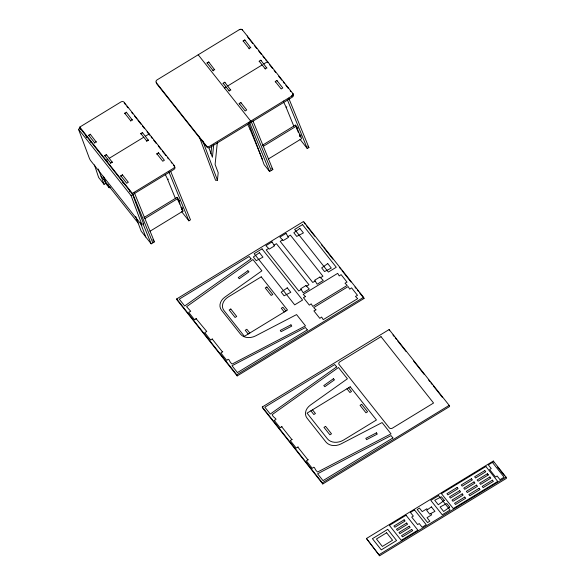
<?xml version="1.0" encoding="UTF-8"?>
<svg xmlns="http://www.w3.org/2000/svg" width="585" height="585" viewBox="0 0 585 585"><rect width="100%" height="100%" fill="white"/><g stroke="black" fill="none" stroke-linecap="round" stroke-linejoin="round"><path stroke-width="0.88" d="M210.922 153.789L211.741 145.665M213.701 144.627L212.421 157.27L208.991 148.107M217.298 142.777L215.105 164.458L218.19 172.707L217.437 180.202L215.572 180.334L199.368 137.007M182.015 209.737L178.966 201.152L179.222 200.714L178.498 201.094L177.869 198.483L176.977 197.401L143.954 217.561M296.471 127.779L296.727 127.318L296.529 127.852M262.358 145.27L295.381 125.11L296.273 126.192L296.924 128.854L297.626 128.429L297.37 128.861L300.339 136.122C299.542 137.073 302.05 137.19 301.429 138.799L268.405 158.959M283.681 101.015L291.915 95.984L292.917 94.733L292.785 93.461L288.01 87.421M165.789 174.396L173.84 169.474A2.42 1.865 -20.5 0 0 174.696 166.74L173.533 165.27M80.584 129.468L79.787 127.069L120.861 101.987A2.42 1.865 -20.5 0 1 124.086 102.236L174.271 165.599A2.42 1.865 -20.5 0 1 173.416 168.334L132.342 193.416L132.766 194.556L80.13 128.261L78.514 129.248L89.337 158.206A2.42 0.373 58.6 0 0 91.055 161.131L141.248 224.494A2.42 0.373 58.6 0 0 141.892 224.552L131.062 195.595L78.514 129.248M247.155 35.839L242.219 29.681L240.947 29.25L239.47 29.586L157.116 79.86A2.42 1.865 -20.5 0 0 156.261 82.595L206.446 145.957A2.42 1.865 -20.5 0 0 209.671 146.206L283.666 101.022M88.847 135.742L88.664 135.245L90.28 134.257L96.379 142.213M124.919 113.717L124.737 113.219L126.353 112.232L132.451 120.196M207.251 63.451L207.068 62.953L208.684 61.966L214.783 69.929M243.331 41.425L243.141 40.928L244.757 39.941L250.855 47.904M94.763 143.208L94.573 142.703L96.189 141.716M130.835 121.183L130.645 120.685L132.268 119.691M213.167 70.917L212.977 70.419L214.6 69.425M249.239 48.891L249.049 48.394L250.672 47.407M104.912 156.019L104.722 155.522L106.346 154.535L112.444 162.498M140.985 133.994L140.802 133.497L142.418 132.51L148.517 140.473M223.316 83.735L223.134 83.231L224.75 82.244L230.848 90.207M259.389 61.71L259.206 61.206L260.822 60.218L266.921 68.182M107.684 159.252L106.06 160.239L106.492 161.38L107.296 160.89M109.3 158.264L143.756 137.234M145.373 136.239L149.175 133.921L149.606 135.062L147.062 131.844M224.472 87.955L226.088 86.968M227.704 85.973L262.16 64.942M263.776 63.955L267.586 61.63L268.01 62.77M110.821 163.486L110.638 162.988L112.254 162.001M146.901 141.46L146.711 140.963L148.327 139.976M229.232 91.194L229.042 90.697L230.658 89.71M265.305 69.169L265.115 68.672L266.731 67.684M94.47 164.933L98.638 177.482L104.064 184.333L105.68 183.346L104.093 179.098M120.788 175.8L122.404 174.813L128.32 182.279L126.704 183.266L120.788 175.8L120.978 176.304M156.86 153.775L158.484 152.787L164.392 160.253L162.776 161.241L156.86 153.775L157.051 154.279M239.192 103.516L240.815 102.521L246.724 109.987L245.108 110.974L239.192 103.516L239.382 104.013M275.264 81.49L276.888 80.503L282.796 87.962L281.18 88.949L275.264 81.49L275.455 81.988M105.278 182.842L109.19 187.778L110.302 187.098M131.062 195.595L165.687 174.454M175.354 198.308L167.705 179.602L168.414 179.171M262.373 159.208L250.036 129.336L250.746 128.905M293.758 126.016L286.116 107.311L286.818 106.879M144.853 218.644L177.869 198.483M263.257 146.352L296.273 126.192M178.703 199.339C177.643 199.529 179.039 201.174 179.602 200.421M297.107 127.047C296.098 127.172 297.56 128.985 298.006 128.13M181.898 207.148L181.504 207.39L182.396 208.472L182.791 208.231M300.302 134.857L299.842 135.011L300.807 136.181L301.202 135.939M150.001 231.243L183.025 211.083L181.752 208.991M135.713 216.567L141.19 231.199L151.186 243.828L154.425 241.854L134.25 192.487M181.621 211.646L188.882 220.816L190.498 219.828L170.666 171.303M248.603 123.062L264.171 164.685L269.59 171.537L272.829 169.562L252.998 121.037M300.025 139.354L307.286 148.524L308.902 147.537L288.727 98.178M176.699 298.935L303.542 221.496L363.607 297.319L364.031 298.46L237.188 375.906L177.123 300.076L176.699 298.935L236.757 374.766L237.188 375.906M268.625 248.442L266.226 249.905L298.774 290.994L301.173 289.531M274.021 245.144L276.42 243.682L308.968 284.771L306.577 286.233M282.599 239.901L280.208 241.364L312.756 282.46L315.154 280.997M288.003 236.603L290.401 235.141L322.949 276.237L320.551 277.7M236.757 374.766L363.607 297.319M262.285 406.984L389.135 329.545L449.192 405.368L449.616 406.509L322.774 483.956L262.709 408.125L262.285 406.984L322.342 482.815L322.774 483.956M322.342 482.815L449.192 405.368M366.451 538.5L493.301 461.053L506.062 477.163L506.486 478.303L379.643 555.75L366.451 538.5L379.643 555.75M487.342 473.77L477.148 479.992L478.091 481.177L488.278 474.954L487.342 473.77L488.27 474.954M379.219 554.609L506.062 477.163M300.339 136.122L300.807 136.181L299.834 135.515M181.935 208.414L182.396 208.472L181.101 207.295M239.265 29.703L241.057 29.257L242.49 29.952M296.251 127.237L297.143 128.32M296.866 128.254L297.37 128.861M299.659 135.588L300.558 136.671M178.125 200.136L178.966 201.152M182.125 210.008L183.025 211.083M247.221 35.919L287.952 87.34M247.645 37.06L252.735 43.487M254.263 45.418L256.808 48.628M258.336 50.559L261.393 54.412M262.921 56.343L264.449 58.273M265.466 59.553L266.482 60.84M269.539 64.701L272.595 68.555M274.116 70.485L275.645 72.408M278.701 76.269L280.23 78.193M280.741 78.836L281.758 80.123M283.286 82.054L284.303 83.341M285.831 85.264L288.376 88.481M290.189 90.77L290.774 91.509M243.141 40.928L249.049 48.394M259.206 61.206L265.115 68.672M307.783 146.126L308.902 147.537M207.068 62.953L212.977 70.419M223.134 83.231L229.042 90.697M198.191 54.778L250.746 121.124L251.17 122.265M271.711 168.151L272.829 169.562M303.973 222.636L305.107 224.062M306.24 225.496L314.737 236.223M321.538 244.808L322.671 246.241M323.805 247.674L332.865 259.118M339.666 267.703L340.799 269.129M341.933 270.562L351 282.007M354.963 287.016L356.097 288.442M357.23 289.875L358.364 291.308M359.497 292.734L364.031 298.46M392.959 334.978L394.093 336.404M395.226 337.837L396.359 339.271M397.493 340.697L405.99 351.431M413.354 360.726L424.118 374.32M428.651 380.045L429.785 381.471M430.918 382.904L432.052 384.338M433.185 385.764L442.253 397.208M497.608 467.101L504.27 475.503M125.68 104.854L124.51 103.377A2.42 1.865 -20.5 0 0 124.247 103.114M126.843 106.324L128.005 107.794M131.786 112.561L132.802 113.848M134.331 115.779L136.875 118.989M137.892 120.276L140.948 124.13M142.477 126.06L144.517 128.634M151.135 136.985L152.151 138.272M153.679 140.203L156.224 143.413M158.257 145.987L160.802 149.197M162.33 151.127L164.37 153.701M164.875 154.345L165.899 155.625M167.427 157.555L168.443 158.842M171.2 162.323L171.785 163.061M348.565 387.789L351.519 391.526L349.903 392.513L346.949 388.776M285.889 310.993L282.935 307.264L281.319 308.251L284.273 311.988M124.737 113.219L130.645 120.685M140.802 133.497L146.711 140.963M427.533 509.637L426.86 508.782L422.224 511.612L419.438 508.094L417.193 509.469L427.569 522.559L429.807 521.191L427.028 517.674L431.664 514.851L430.67 513.593M312.492 409.814L315.447 413.544L313.831 414.531L310.869 410.802M249.817 333.019L246.863 329.289L245.239 330.276L248.201 334.006M88.664 135.245L94.573 142.703M104.722 155.522L110.638 162.988M79.787 127.069L132.342 193.416M152.751 239.733L154.425 241.854M100.978 176.085L138.104 222.951M287.454 99.998L307.286 148.524M295.381 125.11L296.032 126.704M296.8 128.59L298.452 132.619M299.769 135.852L300.098 136.649M251.374 122.024L271.213 170.549M249.415 122.177L269.59 171.537M168.707 171.456L188.882 220.816M176.977 197.401L177.73 199.258M178.067 200.07L179.712 204.106M132.97 194.315L152.809 242.841M129.3 190.286L129.987 191.953M142.981 223.748L151.186 243.828M493.301 461.053L493.725 462.194M389.135 329.545L389.559 330.686M276.888 80.503L277.071 81.001M260.822 60.218L261.012 60.723M244.757 39.941L244.947 40.438M240.815 102.521L240.998 103.026M224.75 82.244L224.933 82.741M208.684 61.966L208.874 62.463M202.505 140.268L217.437 180.202M158.484 152.787L158.667 153.292M142.418 132.51L142.601 133.007M126.353 112.232L126.543 112.729M132.685 194.608L143.508 223.565A2.42 0.373 58.6 0 1 143.069 223.755M140.363 222.534L145.76 236.976M122.404 174.813L122.594 175.31M122.762 181.928L123.362 183.522M106.346 154.535L106.528 155.032M90.28 134.257L90.47 134.755M90.214 140.839L90.814 142.433M103.465 176.275L105.556 181.862M85.637 135.062L86.595 137.607M98.346 169.036L104.064 184.333M108.159 184.663L109.19 187.778M165.219 174.535A12.088 1.857 58.6 0 1 167.705 179.602M283.623 102.251A12.088 1.857 58.6 0 1 286.116 107.311M247.55 124.269A12.088 1.857 58.6 0 1 250.036 129.336M293.107 94.448A2.42 1.865 -20.5 0 1 292.251 97.19L210.095 147.347A2.42 1.865 -20.5 0 1 206.871 147.098L156.685 83.735A2.42 1.865 -20.5 0 1 156.524 82.119M305.458 296.602L303.425 297.663L309.341 305.129L311.176 303.827L312.77 306.43L347.227 285.392L345.004 283.206L347.029 282.116L341.121 274.65L339.241 275.937L337.684 273.349L303.227 294.379L305.458 296.602M315.929 309.823L313.896 310.884L319.812 318.35L321.648 317.048L323.249 319.651L357.698 298.621L355.475 296.427L357.501 295.337L351.592 287.871L349.75 289.173L348.155 286.57L313.699 307.608L315.929 309.86M195.814 318.876L194.608 319.82L188.692 312.353L190.717 311.242L186.6 306.686L252.947 259.535L261.89 270.818L224.94 297.07A12.088 9.338 -20.5 0 0 221.525 310.189L240.479 334.108A12.088 9.338 -20.5 0 0 255.667 335.863L296.566 314.598L305.502 325.882L232.062 364.075C228.677 361.684 229.547 357.128 226.731 360.375L220.823 352.916L222.797 351.709L222.249 351.658L212.494 339.373C213.02 337.94 211.119 339.848 210.666 340.097L204.757 332.638L206.754 331.461L196.428 319.088L196.553 318.591L195.814 318.876M281.334 426.845L280.127 427.789L274.219 420.322C278.855 419.072 273.246 418.18 272.127 414.655L338.474 367.504L347.41 378.787L310.467 405.039A12.088 9.338 -20.5 0 0 307.052 418.158L325.999 442.077A12.088 9.338 -20.5 0 0 341.194 443.832L382.085 422.567L391.029 433.851L317.582 472.044C314.065 469.484 315.154 465.112 312.258 468.351L306.343 460.885L308.317 459.678L307.754 459.634L298.014 447.342L298.145 446.838L296.193 448.066L290.284 440.607L292.251 439.401L291.71 439.35L281.955 427.065L282.102 426.582L281.334 426.831M292.997 94.163L291.82 96.05A2.42 1.865 -20.5 0 0 292.675 93.307L292.997 94.163M259.418 252.676L253.356 256.983L256.259 260.647L262.965 257.159L259.418 252.676M251.038 258.848L184.692 305.999L179.266 299.147L249.159 256.479L251.038 258.848M299.886 228.442L293.831 232.75L296.734 236.413L303.432 232.925L299.886 228.442M247.886 270.767L238.249 277.619L239.323 278.709L248.961 271.857L247.886 270.767M287.257 287.835L281.202 292.134L284.098 295.798L290.803 292.31L287.257 287.835M327.732 263.594L321.677 267.901L324.573 271.564L331.278 268.076L327.732 263.594M336.624 366.897L270.277 414.048L264.851 407.197L334.744 364.528L336.624 366.897M333.406 378.736L323.776 385.588L324.851 386.685L334.481 379.833L333.406 378.736M431.401 506.888L426.626 510.281L429.661 514.12L434.947 511.363L431.401 506.888M444.337 500.431L438.282 504.738L434.728 500.255L441.434 496.775L444.337 500.431M449.675 507.173L443.62 511.48L440.074 506.998L446.779 503.517L449.675 507.173M272.018 241.941L265.897 245.671L269.261 249.093L274.497 245.897L272.018 241.941M285.999 233.4L279.879 237.137L283.242 240.552L288.478 237.356L285.999 233.4M262.043 248.859L254.153 253.678L294.694 304.858L302.584 300.039L262.043 248.859M302.518 224.625L294.628 229.444L328.382 272.054L336.273 267.243L302.518 224.625M261.232 276.837L228.311 296.939A12.088 9.338 -20.5 0 0 224.026 310.62L244.391 336.331L287.506 310.006L261.232 276.837M230.797 309.012L229.181 309.999L235.09 317.458L236.706 316.47L230.797 309.012M266.87 286.986L265.254 287.974L271.162 295.44L272.786 294.445L266.87 286.986M305.933 285.582L300.697 288.778L303.176 292.734L309.297 289.005L305.933 285.582M319.915 277.049L314.679 280.244L317.158 284.2L323.271 280.464L319.915 277.049M307.322 329.903L237.43 372.579L232.004 365.727L305.443 327.534L307.322 329.903M381.018 336.675L339.936 361.749A2.42 1.865 -20.5 0 0 339.081 364.492L389.274 427.847A2.42 1.865 -20.5 0 0 392.491 428.096L433.565 403.021L381.018 336.675M350.181 386.802L307.067 413.127L327.432 438.838A12.088 9.338 -20.5 0 0 343.534 440.074L376.455 419.979L350.181 386.802M325.596 426.363L323.98 427.35L329.889 434.816L331.512 433.829L325.596 426.363M361.669 404.337L360.053 405.325L365.961 412.791L367.585 411.803L361.669 404.337M392.908 437.953L323.015 480.629L317.589 473.777L391.029 435.584L392.908 437.953M414.516 509.959L410.443 512.445L413.339 516.102L411.716 517.089L417.631 524.555L419.248 523.568L422.143 527.224L426.224 524.738L414.516 509.959M492.394 462.413L488.314 464.899L491.217 468.556L489.594 469.543L495.51 477.009L497.126 476.022L500.021 479.678L504.102 477.192L492.394 462.413M406.048 515.246L389.413 525.403L401.23 540.328L417.873 530.164L406.048 515.246M485.901 466.494L441.448 493.63L453.265 508.555L497.725 481.411L485.901 466.494M438.611 495.612L430.809 500.372L442.231 514.793L450.033 510.032L438.611 495.612M387.709 529.352L372.418 538.683L381.288 549.878L396.579 540.547L387.709 529.352M404.125 519.831L393.932 526.054L394.875 527.239L405.069 521.016L404.125 519.831M457.141 487.459L446.947 493.681L447.891 494.866L458.077 488.643L457.141 487.459M471.452 478.727L461.258 484.95L462.201 486.135L472.387 479.912L471.452 478.727M484.804 470.574L474.618 476.797L475.554 477.982L485.747 471.759L484.804 470.574M386.641 532.774L376.447 538.997L382.356 546.456L392.55 540.233L386.641 532.774M406.663 523.027L396.469 529.25L397.412 530.434L407.599 524.211L406.663 523.027M459.678 490.661L449.485 496.884L450.421 498.069L460.614 491.846L459.678 490.661M473.989 481.923L463.795 488.146L464.731 489.331L474.925 483.108L473.989 481.923M409.2 526.229L399.007 532.452L399.943 533.637L410.136 527.414L409.2 526.229M462.216 493.864L452.022 500.087L452.958 501.272L463.152 495.049L462.216 493.864M476.526 485.126L466.333 491.349L467.269 492.533L477.462 486.31L476.526 485.126M489.879 476.972L479.685 483.195L480.629 484.38L490.815 478.157L489.879 476.972M411.738 529.432L401.544 535.655L402.48 536.84L412.674 530.617L411.738 529.432M464.746 497.067L454.56 503.29L455.496 504.475L465.689 498.252L464.746 497.067M479.056 488.329L468.87 494.552L469.806 495.736L480 489.513L479.056 488.329M492.416 480.175L482.223 486.398L483.159 487.583L493.352 481.36L492.416 480.175M290.95 324.851L280.281 330.393L281.078 331.666L291.747 326.116L290.95 324.851M376.477 432.82L365.808 438.37L366.598 439.635L377.266 434.085L376.477 432.82"/></g></svg>
